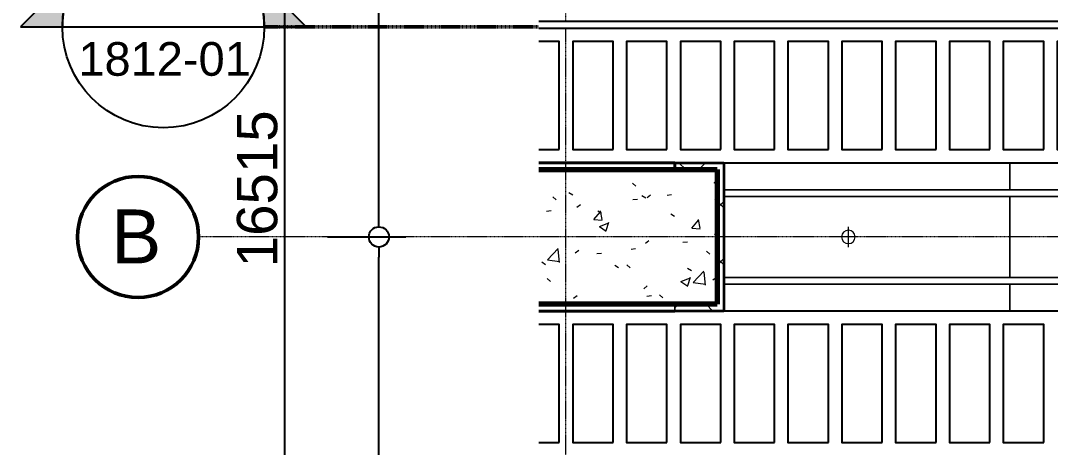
# Model space of a CAD drawing. Header units: millimetres. Extents: x -794334 to -714814, y -17806 to 22403.
# Drawn here: x -794334 to -786681, y 2016 to 5186 of the extents above; entities that cross this region are included whole.
import ezdxf
from ezdxf.xclip import XClip

# ---------------------------------------------------------------- set-up
doc = ezdxf.new("R2010")
doc.units = ezdxf.units.MM
doc.header["$XCLIPFRAME"] = 0
doc.linetypes.add('DPA_Grid _ Level 100', pattern=[10, 5.5, -1.6, 1.3, -1.6])
for name, color, linetype in [('000 - WIPEOUT', 250, 'Continuous'), ('A04_TUBE SERIES', 2, 'Continuous'), ('A11_ALU.SOLID SHEET', 2, 'Continuous')]:
    doc.layers.add(name, color=color, linetype=linetype)
for name, color, linetype, lineweight in [('A-ANNO-DIMS', 1, 'Continuous', 9), ('A-COLS', 5, 'Continuous', 70), ('A-COLS-E', 1, 'Continuous', 35), ('A-DETL-GENF', 2, 'Continuous', 9), ('A-GLAZ-CURT', 2, 'Continuous', 9), ('A-WALL', 5, 'Continuous', 35), ('A-WALL-FNSH', 2, 'Continuous', 35), ('A-WALL-PATT', 1, 'Continuous', 35), ('E-LITE-EQPM', 2, 'Continuous', 9), ('G-ANNO-SECL', 3, 'Continuous', 9), ('S-GRID', 251, 'Continuous', 9), ('S-GRID-IDEN', 3, 'Continuous', 50), ('WALL-E', 2, 'Continuous', 35)]:
    doc.layers.add(name, color=color, linetype=linetype, lineweight=lineweight)
doc.styles.add('Arial', font='arial.ttf', dxfattribs={"height": 400})
doc.styles.add('Arial_1', font='arial.ttf', dxfattribs={"height": 250})
doc.styles.add('Arial_2', font='arial.ttf', dxfattribs={"height": 300})
doc.dimstyles.new('DPA-DIM-3_0_C-C', dxfattribs={"dimscale": 304.8, "dimtxt": 306.07782, "dimasz": 0.492126, "dimexe": 0.656168, "dimexo": 0.0625, "dimgap": 0.164042, "dimtad": 1, "dimdec": 0, "dimzin": 0, "dimdsep": 46, "dimtxsty": 'Arial_2', "dimblk1": 'DOTBLANK', "dimblk2": 'DOTBLANK', "dimsah": 1, "dimcen": 0.09, "dimdle": 0.656168, "dimadec": 8, "dimazin": 0, "dimtfac": 1, "dimtdec": 4, "dimtix": 1, "dimtmove": 0, "dimatfit": 3, "dimfxl": 1.312336, "dimfxlon": 1, "dimtvp": 1, "dimtolj": 1, "dimtzin": 0, "dimarcsym": 2})
pattern_1 = [(45, (0, 0), (-212.13203, 212.13203), []), (135, (0, 0), (-212.13203, -212.13203), [])]

# ---------------------------------------------------------------- blocks, each defined once
blk = doc.blocks.new('Section - Section Head-531884-4252-01 ENLARGED CONCOURSE LEVEL - REFLECTED CEILING PLAN - SHEET 3')
at = {"layer": 'G-ANNO-SECL'}
h = blk.add_hatch(color=256, dxfattribs=at)
edge = h.paths.add_edge_path()
edge.add_line((-12.803, 5.303), (-7.5, 10.607))
edge.add_line((-7.5, 10.607), (-2.197, 5.303))
edge.add_arc((-7.5, 0), 7.5, 45, 135)
h = blk.add_hatch(color=256, dxfattribs=at)
edge = h.paths.add_edge_path()
edge.add_arc((-7.5, 0), 7.5, 0, 45)
edge.add_line((-2.197, 5.303), (3.107, 0))
edge.add_line((3.107, 0), (0, 0))
edge = h.paths.add_edge_path()
edge.add_line((-15, 0), (-18.107, 0))
edge.add_line((-18.107, 0), (-12.803, 5.303))
edge.add_arc((-7.5, 0), 7.5, 135, 180)
at = {"layer": 'G-ANNO-SECL', "lineweight": 25}
for p, q in [((-7.5, 10.607), (-18.107, 0)), ((-7.5, 10.607), (-12.803, 5.303)), ((3.107, 0), (-7.5, 10.607)), ((-2.197, 5.303), (-7.5, 10.607)), ((-12.803, 5.303), (-18.107, 0)), ((3.107, 0), (-2.197, 5.303)), ((-18.107, 0), (-15, 0)), ((-18.107, 0), (-15, 0)), ((0, 0), (3.107, 0)), ((0, 0), (3.107, 0))]:
    blk.add_line(p, q, dxfattribs=at)
blk.add_circle((-7.5, 0), 7.5, dxfattribs=at)
for start, end in [(45, 135), (135, 180), (0, 45)]:
    blk.add_arc((-7.5, 0), 7.5, start, end, dxfattribs=at)
blk = doc.blocks.new('Grid - 100 Scale-2291345-4252-01 ENLARGED CONCOURSE LEVEL - REFLECTED CEILING PLAN - SHEET 3')
at = {"layer": 'S-GRID-IDEN'}
blk.add_circle((0, 0), 4.5, dxfattribs=at)
blk = doc.blocks.new('_DotBlank')
at = {"color": 0, "linetype": 'ByBlock', "lineweight": -2}
blk.add_line((-0.5, 0), (-1, 0), dxfattribs=at)
blk.add_circle((0, 0), 0.5, dxfattribs=at)
blk = doc.blocks.new('*D811')
at = {"layer": 'A-ANNO-DIMS', "color": 0, "lineweight": -2, "transparency": 16777216}
for p, q in [((-13869.7, 8615), (-13288.8, 8615)), ((-13488.8, -7750), (-13488.8, 8465)), ((-13869.7, -7900), (-13288.8, -7900))]:
    blk.add_line(p, q, dxfattribs=at)
at = {"layer": 'Defpoints', "color": 0, "transparency": 16777216}
for p in [(-13888.8, 8615), (-13488.8, 8615), (-13888.8, -7900)]:
    blk.add_point(p, dxfattribs=at)
at = {"layer": 'A-ANNO-DIMS', "color": 0, "lineweight": -2, "transparency": 16777216, "xscale": 150, "yscale": 150, "zscale": 150}
for p, rotation in [((-13488.8, 8615), 90), ((-13488.8, -7900), 270)]:
    blk.add_blockref('_DotBlank', p, dxfattribs=dict(at, rotation=rotation))
at = {"layer": 'A-ANNO-DIMS', "color": 0, "transparency": 16777216, "insert": (-13691.9, 357.5), "char_height": 300, "width": 1384.414, "attachment_point": 5, "rotation": 90, "style": 'Arial_2'}
blk.add_mtext('\\A1;16515', dxfattribs=at)
blk = doc.blocks.new('*D813')
at = {"layer": 'A-ANNO-DIMS', "color": 0, "lineweight": -2, "transparency": 16777216}
for p, q in [((-13169.7, 0), (-12588.8, 0)), ((-12788.8, -7750), (-12788.8, -150)), ((-13169.7, -7900), (-12588.8, -7900))]:
    blk.add_line(p, q, dxfattribs=at)
at = {"layer": 'Defpoints', "color": 0, "transparency": 16777216}
for p in [(-13188.8, 0), (-12788.8, 0), (-13188.8, -7900)]:
    blk.add_point(p, dxfattribs=at)
at = {"layer": 'A-ANNO-DIMS', "color": 0, "lineweight": -2, "transparency": 16777216, "xscale": 150, "yscale": 150, "zscale": 150}
for p, rotation in [((-12788.8, 0), 90), ((-12788.8, -7900), 270)]:
    blk.add_blockref('_DotBlank', p, dxfattribs=dict(at, rotation=rotation))
at = {"layer": 'A-ANNO-DIMS', "color": 0, "transparency": 16777216, "insert": (-12991.9, -3950), "char_height": 300, "width": 1107.531, "attachment_point": 5, "rotation": 90, "style": 'Arial_2'}
blk.add_mtext('\\A1;7900', dxfattribs=at)
blk = doc.blocks.new('*D814')
at = {"layer": 'A-ANNO-DIMS', "color": 0, "lineweight": -2, "transparency": 16777216}
for p, q in [((-13169.7, 8615), (-12588.8, 8615)), ((-12788.8, 150), (-12788.8, 8465)), ((-13169.7, 0), (-12588.8, 0))]:
    blk.add_line(p, q, dxfattribs=at)
at = {"layer": 'Defpoints', "color": 0, "transparency": 16777216}
for p in [(-13188.8, 8615), (-12788.8, 8615), (-13188.8, 0)]:
    blk.add_point(p, dxfattribs=at)
at = {"layer": 'A-ANNO-DIMS', "color": 0, "lineweight": -2, "transparency": 16777216, "xscale": 150, "yscale": 150, "zscale": 150}
for p, rotation in [((-12788.8, 8615), 90), ((-12788.8, 0), 270)]:
    blk.add_blockref('_DotBlank', p, dxfattribs=dict(at, rotation=rotation))
at = {"layer": 'A-ANNO-DIMS', "color": 0, "transparency": 16777216, "insert": (-12991.9, 4307.5), "char_height": 300, "width": 1107.531, "attachment_point": 5, "rotation": 90, "style": 'Arial_2'}
blk.add_mtext('\\A1;8615', dxfattribs=at)
blk = doc.blocks.new('System Panel - DPA-AR_Metal Ceiling Rectangular Panel-13139266-4252-01 ENLARGED CONCOURSE LEVEL - REFLECTED CEILING PLAN - SHEET 3')
at = {"layer": 'A-GLAZ-CURT'}
for p, q in [((-786982.4, 4129), (-789107.4, 4129)), ((-789107.4, 4129), (-789107.4, 3929)), ((-789107.4, 3929), (-789107.4, 4129)), ((-789107.4, 4129), (-786982.4, 4129)), ((-786982.4, 3929), (-786982.4, 4129)), ((-786982.4, 4129), (-786982.4, 3929)), ((-789107.4, 3929), (-786982.4, 3929)), ((-786982.4, 3929), (-789107.4, 3929))]:
    blk.add_line(p, q, dxfattribs=at)
blk = doc.blocks.new('System Panel - DPA-AR_Metal Ceiling Rectangular Panel-V24-4252-01 ENLARGED CONCOURSE LEVEL - REFLECTED CEILING PLAN - SHEET 3')
at = {"layer": 'A-GLAZ-CURT'}
for p, q in [((-784592.4, 4129), (-786982.4, 4129)), ((-786982.4, 4129), (-786982.4, 3929)), ((-786982.4, 3929), (-786982.4, 4129)), ((-786982.4, 4129), (-784592.4, 4129)), ((-786982.4, 3929), (-784592.4, 3929)), ((-784592.4, 3929), (-786982.4, 3929))]:
    blk.add_line(p, q, dxfattribs=at)
blk = doc.blocks.new('System Panel - DPA-AR_Metal Ceiling Rectangular Panel-13139320-4252-01 ENLARGED CONCOURSE LEVEL - REFLECTED CEILING PLAN - SHEET 3')
at = {"layer": 'A-GLAZ-CURT'}
for p, q in [((-786982.4, 3879), (-789107.4, 3879)), ((-789107.4, 3879), (-789107.4, 3279)), ((-789107.4, 3279), (-789107.4, 3879)), ((-789107.4, 3879), (-786982.4, 3879)), ((-786982.4, 3279), (-786982.4, 3879)), ((-786982.4, 3879), (-786982.4, 3279)), ((-789107.4, 3279), (-786982.4, 3279)), ((-786982.4, 3279), (-789107.4, 3279))]:
    blk.add_line(p, q, dxfattribs=at)
blk = doc.blocks.new('System Panel - DPA-AR_Metal Ceiling Rectangular Panel-13139299-4252-01 ENLARGED CONCOURSE LEVEL - REFLECTED CEILING PLAN - SHEET 3')
at = {"layer": 'A-GLAZ-CURT'}
for p, q in [((-784592.4, 3879), (-786982.4, 3879)), ((-786982.4, 3879), (-786982.4, 3279)), ((-786982.4, 3279), (-786982.4, 3879)), ((-786982.4, 3879), (-784592.4, 3879)), ((-786982.4, 3279), (-784592.4, 3279)), ((-784592.4, 3279), (-786982.4, 3279))]:
    blk.add_line(p, q, dxfattribs=at)
blk = doc.blocks.new('*U1029')
at = {"layer": 'A-GLAZ-CURT'}
for name, p in [('System Panel - DPA-AR_Metal Ceiling Rectangular Panel-13139266-4252-01 ENLARGED CONCOURSE LEVEL - REFLECTED CEILING PLAN - SHEET 3', (778882.4, -3579)), ('System Panel - DPA-AR_Metal Ceiling Rectangular Panel-V24-4252-01 ENLARGED CONCOURSE LEVEL - REFLECTED CEILING PLAN - SHEET 3', (778882.4, -3579)), ('System Panel - DPA-AR_Metal Ceiling Rectangular Panel-13139320-4252-01 ENLARGED CONCOURSE LEVEL - REFLECTED CEILING PLAN - SHEET 3', (778882.4, -3579)), ('System Panel - DPA-AR_Metal Ceiling Rectangular Panel-13139299-4252-01 ENLARGED CONCOURSE LEVEL - REFLECTED CEILING PLAN - SHEET 3', (778882.4, -3579)), ('System Panel - DPA-AR_Metal Ceiling Rectangular Panel-13139266-4252-01 ENLARGED CONCOURSE LEVEL - REFLECTED CEILING PLAN - SHEET 3', (778882.4, -4479)), ('System Panel - DPA-AR_Metal Ceiling Rectangular Panel-V24-4252-01 ENLARGED CONCOURSE LEVEL - REFLECTED CEILING PLAN - SHEET 3', (778882.4, -4479))]:
    blk.add_blockref(name, p, dxfattribs=at)
blk = doc.blocks.new('*U1240')
at = {"color": 3}
for points in [[(-437.5, -14650), (437.5, -14650), (437.5, -14950), (-437.5, -14950)], [(-437.5, -15050), (437.5, -15050), (437.5, -15350), (-437.5, -15350)], [(-437.5, -15450), (437.5, -15450), (437.5, -15750), (-437.5, -15750)], [(-437.5, -15850), (437.5, -15850), (437.5, -16150), (-437.5, -16150)], [(-437.5, -16250), (437.5, -16250), (437.5, -16550), (-437.5, -16550)], [(-437.5, -16650), (437.5, -16650), (437.5, -16950), (-437.5, -16950)], [(-437.5, -17050), (437.5, -17050), (437.5, -17350), (-437.5, -17350)], [(-437.5, -17450), (437.5, -17450), (437.5, -17750), (-437.5, -17750)], [(-437.5, -17850), (437.5, -17850), (437.5, -18150), (-437.5, -18150)], [(-437.5, -18250), (437.5, -18250), (437.5, -18550), (-437.5, -18550)]]:
    blk.add_wipeout(points, dxfattribs=at).dxf.layer = '000 - WIPEOUT'
at = {"layer": 'A11_ALU.SOLID SHEET', "color": 0, "linetype": 'ByBlock'}
for points in [[(-437.5, -14950), (437.5, -14950), (437.5, -14650), (-437.5, -14650)], [(-437.5, -15350), (437.5, -15350), (437.5, -15050), (-437.5, -15050)], [(-437.5, -15750), (437.5, -15750), (437.5, -15450), (-437.5, -15450)], [(-437.5, -16150), (437.5, -16150), (437.5, -15850), (-437.5, -15850)], [(-437.5, -16550), (437.5, -16550), (437.5, -16250), (-437.5, -16250)], [(-437.5, -16950), (437.5, -16950), (437.5, -16650), (-437.5, -16650)], [(-437.5, -17350), (437.5, -17350), (437.5, -17050), (-437.5, -17050)], [(-437.5, -17750), (437.5, -17750), (437.5, -17450), (-437.5, -17450)], [(-437.5, -18150), (437.5, -18150), (437.5, -17850), (-437.5, -17850)], [(-437.5, -18550), (437.5, -18550), (437.5, -18250), (-437.5, -18250)]]:
    blk.add_lwpolyline(points, close=True, dxfattribs=at)
blk = doc.blocks.new('*U1351')
at = {"color": 3}
for points in [[(-400, 3150), (400, 3150), (400, 2850), (-400, 2850)], [(-400, 2750), (400, 2750), (400, 2450), (-400, 2450)], [(-400, 2350), (400, 2350), (400, 2050), (-400, 2050)], [(-400, 1950), (400, 1950), (400, 1650), (-400, 1650)], [(-400, 1550), (400, 1550), (400, 1250), (-400, 1250)], [(-400, 1150), (400, 1150), (400, 850), (-400, 850)], [(-400, 750), (400, 750), (400, 450), (-400, 450)], [(-400, 350), (400, 350), (400, 50), (-400, 50)], [(-400, -50), (400, -50), (400, -350), (-400, -350)], [(-400, -450), (400, -450), (400, -750), (-400, -750)], [(-400, -850), (400, -850), (400, -1150), (-400, -1150)], [(-400, -1250), (400, -1250), (400, -1550), (-400, -1550)], [(-400, -1650), (400, -1650), (400, -1950), (-400, -1950)], [(-400, -2050), (400, -2050), (400, -2350), (-400, -2350)], [(-400, -2450), (400, -2450), (400, -2750), (-400, -2750)], [(-400, -2850), (400, -2850), (400, -3150), (-400, -3150)]]:
    blk.add_wipeout(points, dxfattribs=at).dxf.layer = '000 - WIPEOUT'
at = {"layer": 'A11_ALU.SOLID SHEET', "color": 0, "linetype": 'ByBlock'}
for points in [[(-400, 2850), (400, 2850), (400, 3150), (-400, 3150)], [(-400, 2450), (400, 2450), (400, 2750), (-400, 2750)], [(-400, 2050), (400, 2050), (400, 2350), (-400, 2350)], [(-400, 1650), (400, 1650), (400, 1950), (-400, 1950)], [(-400, 1250), (400, 1250), (400, 1550), (-400, 1550)], [(-400, 850), (400, 850), (400, 1150), (-400, 1150)], [(-400, 450), (400, 450), (400, 750), (-400, 750)], [(-400, 50), (400, 50), (400, 350), (-400, 350)], [(-400, -350), (400, -350), (400, -50), (-400, -50)], [(-400, -750), (400, -750), (400, -450), (-400, -450)], [(-400, -1150), (400, -1150), (400, -850), (-400, -850)], [(-400, -1550), (400, -1550), (400, -1250), (-400, -1250)], [(-400, -1950), (400, -1950), (400, -1650), (-400, -1650)], [(-400, -2350), (400, -2350), (400, -2050), (-400, -2050)], [(-400, -2750), (400, -2750), (400, -2450), (-400, -2450)], [(-400, -3150), (400, -3150), (400, -2850), (-400, -2850)]]:
    blk.add_lwpolyline(points, close=True, dxfattribs=at)
blk = doc.blocks.new('*U1630')
for points in [[(-4139.5, 6315), (-75674.9, 6315), (-75674.9, 550), (-4139.5, 550)], [(22690, -750), (19166.4, -750), (19116.4, -700), (18966.4, -550), (-101025.4, -550), (-101025.4, -6705), (-96300, -6705), (-96300, -7350), (-94497.6, -7350), (17250, -7350), (17250, -6850), (18300, -6850), (22690, -6850)]]:
    blk.add_lwpolyline(points, close=True)
at = {"layer": 'A11_ALU.SOLID SHEET', "color": 0, "linetype": 'ByBlock', "rotation": 90}
for name, p in [('*U1351', (-43200, 1050.5)), ('*U1240', (-60600, -1088))]:
    blk.add_blockref(name, p, dxfattribs=at)
blk = doc.blocks.new('*U1525')
blk.add_wipeout([(-25, 25), (25, -25), (25, 13600), (-25, 13550)]).dxf.layer = '000 - WIPEOUT'
at = {"layer": 'A04_TUBE SERIES', "color": 0}
blk.add_lwpolyline([(-25, 25), (25, -25), (25, 13600), (-25, 13550)], close=True, dxfattribs=at)
blk.add_attdef('EXTR.OVL-LENGTH_', (-25, -59.1), '', height=5)
blk = doc.blocks.new('A$Cb9d11952')
at = {"layer": 'A04_TUBE SERIES', "color": 2, "rotation": 270}
blk.add_blockref('*U1525', (-6787.5, 25), dxfattribs=at)
blk = doc.blocks.new('*U1629')
at = {"layer": 'A11_ALU.SOLID SHEET'}
blk.add_blockref('A$Cb9d11952', (-39900, 1550.5), dxfattribs=at)
blk = doc.blocks.new('LGF_DL_SAA_LowPower_DL1a - LGF_DL_SAA_LowPower_DL1a-8832329-4150-01 CONCOURSE LEVEL - REFLECTED CEILING PLAN')
at = {"layer": 'A-DETL-GENF'}
for p, q in [((72.5, 0), (-72.5, 0)), ((0, 75), (0, -75))]:
    blk.add_line(p, q, dxfattribs=at)
blk.add_circle((0, 0), 50, dxfattribs=at)
blk = doc.blocks.new('C-1-PP19-AR-4150-01-B_20250901-115810_EXDOWNLIGHT')
at = {"layer": 'E-LITE-EQPM', "extrusion": (0, 0, -1), "rotation": 180}
blk.add_blockref('LGF_DL_SAA_LowPower_DL1a - LGF_DL_SAA_LowPower_DL1a-8832329-4150-01 CONCOURSE LEVEL - REFLECTED CEILING PLAN', (43500, 0.2), dxfattribs=at)
blk = doc.blocks.new('*U804')
at = {"layer": 'S-GRID', "linetype": 'DPA_Grid _ Level 100'}
for p, q in [((-11400, -21385.5), (-11400, 16671.4)), ((57942.9, 0), (-14128.9, 0))]:
    blk.add_line(p, q, dxfattribs=at)
at = {"layer": 'S-GRID-IDEN', "xscale": 99.99999999999993, "yscale": 99.99999999999993, "zscale": 99.99999999999993, "rotation": 89.9999999999998}
blk.add_blockref('Grid - 100 Scale-2291345-4252-01 ENLARGED CONCOURSE LEVEL - REFLECTED CEILING PLAN - SHEET 3', (-14578.9, 0), dxfattribs=at)
at = {"layer": 'S-GRID-IDEN', "lineweight": 9, "insert": (-14778.6, 203.9), "char_height": 400, "width": 456.962, "attachment_point": 1, "style": 'Arial'}
blk.add_mtext('B', dxfattribs=at)
at = {"layer": 'A-ANNO-DIMS'}
for base, p1, p2, override, picture, middle in [((-13488.8, 8615), (-13888.8, -7900), (-13888.8, 8615), {"dimpost": '<>', "dimfxl": 16515.002991}, '*D811', (-13691.9, 357.5)), ((-12788.8, 8615), (-13188.8, 0), (-13188.8, 8615), {"dimpost": '<>', "dimfxl": 8614.999996}, '*D814', (-12991.9, 4307.5)), ((-12788.8, 0), (-13188.8, -7900), (-13188.8, 0), {"dimpost": '<>', "dimfxl": 7900.002995}, '*D813', (-12991.9, -3950))]:
    dim = blk.add_linear_dim(base=base, p1=p1, p2=p2, angle=90, dimstyle='DPA-DIM-3_0_C-C', override=override, dxfattribs=at)
    dim.commit()
    dim.dimension.update_dxf_attribs({"geometry": picture, "text_midpoint": middle})

msp = doc.modelspace()

# ---------------------------------------------------------------- linework, layer by layer
at = {"layer": 'G-ANNO-SECL', "lineweight": 25}
msp.add_line((-794023.2, 5139.9), (-792523.2, 5139.9), dxfattribs=at)

# ---------------------------------------------------------------- block references
at = {"layer": 'A11_ALU.SOLID SHEET'}
ref = msp.add_blockref('*U1630', (-744681.2, 3579), dxfattribs=at)
XClip(ref).set_block_clipping_path([(-45802.4668593339, -9620.0029952967), (23702.8690583039, 10334.9999958097)])
at = {"layer": 'G-ANNO-SECL', "lineweight": 25, "xscale": 99.99999999999993, "yscale": 99.99999999999993, "zscale": 99.99999999999993}
msp.add_blockref('Section - Section Head-531884-4252-01 ENLARGED CONCOURSE LEVEL - REFLECTED CEILING PLAN - SHEET 3', (-792523.2, 5139.9), dxfattribs=at)

# ---------------------------------------------------------------- texts
at = {"layer": 'G-ANNO-SECL', "lineweight": 25, "insert": (-793904.6, 5026.1), "char_height": 250, "width": 1539.24, "attachment_point": 1, "style": 'Arial_1'}
msp.add_mtext('1812-01', dxfattribs=at)

# ---------------------------------------------------------------- next in the draw order: hatches: boundary and pattern name
at = {"layer": 'A-COLS-E', "lineweight": 9}
h = msp.add_hatch(dxfattribs=at)
h.set_pattern_fill('FP_1', color=256, style=0, pattern_type=2)
h.set_pattern_definition([(50, (0, 0), (728.7365, -63.7558), [76.2, -838.2]), (355, (0, 0), (-140.9716, 764.2276), [60.96, -670.56]), (100.451, (60.7, -5.3), (587.77, 700.46675), [64.76, -712.36]), (46.184, (0, 203.2), (1084.3162, -168.171), [114.3, -1257.3]), (96.636, (90.4, 189.2), (949.6099, 989.7098), [97.14, -1068.54]), (351.184, (0, 203.2), (949.6206, 989.7012), [91.44, -1005.84]), (21, (101.6, 152.4), (606.45787, -409.06057), [76.2, -838.2]), (326, (101.6, 152.4), (247.20834, 736.7529), [60.96, -670.56]), (71.451, (152.14, 118.3), (853.66825, 327.6855), [64.76, -712.36]), (37.5, (0, 0), (12.35469, 338.22012), [33.528, -628.904, 33.528, -647.192, -673.1]), (37.5, (0, 0), (12.35469, 338.22012), [-1343.152, 33.528, -639.572]), (7.5, (0, 0), (267.27887, 400.72213), [33.528, -354.584, 33.528, -613.664, -256.54]), (7.5, (0, 0), (267.27887, 400.72213), [-1035.304, 33.528, -223.012]), (327.5, (-226.57, 0), (542.36333, -22.91534), [33.528, -220.472, 33.528, -758.952, -1051.56]), (327.5, (-226.57, 0), (542.36333, -22.91534), [-1046.48, 33.528, -1018.032]), (317.5, (-328.17, 0), (592.51696, 101.7071), [33.528, -296.672, 33.528, -492.76, -746.76]), (317.5, (-328.17, 0), (592.51696, 101.7071), [-856.488, 33.528, -713.232])])
h.paths.add_polyline_path([(-789157.4, 3079), (-789157.4, 4079), (-790483.7, 4079), (-790483.7, 3079)])
at = {"layer": 'A-WALL-PATT', "lineweight": 9}
h = msp.add_hatch(dxfattribs=at)
h.set_pattern_fill('FP_5', color=256, style=0, pattern_type=2)
h.set_pattern_definition(pattern_1)
h.paths.add_polyline_path([(-789472.4, 4079), (-789157.4, 4079), (-789157.4, 4129), (-789472.4, 4129)])
h = msp.add_hatch(dxfattribs=at)
h.set_pattern_fill('FP_5', color=256, style=0, pattern_type=2)
h.set_pattern_definition(pattern_1)
h.paths.add_polyline_path([(-789157.4, 3079), (-789107.4, 3079), (-789107.4, 4129), (-789157.4, 4129), (-789157.4, 3755.8)])
h = msp.add_hatch(dxfattribs=at)
h.set_pattern_fill('FP_5', color=256, style=0, pattern_type=2)
h.set_pattern_definition(pattern_1)
h.paths.add_polyline_path([(-789107.4, 3029), (-789107.4, 3079), (-789472.4, 3079), (-789472.4, 3029)])

# ---------------------------------------------------------------- next in the draw order: linework, layer by layer
at = {"layer": 'A-COLS'}
for p, q in [((-790483.7, 4079), (-789157.4, 4079)), ((-789157.4, 4079), (-789157.4, 3079)), ((-789157.4, 3079), (-790483.7, 3079))]:
    msp.add_line(p, q, dxfattribs=at)
at = {"layer": 'A-WALL', "lineweight": 9}
for p, q in [((-789472.4, 3029), (-789472.4, 3079)), ((-789472.4, 3079), (-789472.4, 3029))]:
    msp.add_line(p, q, dxfattribs=at)
at = {"layer": 'A-WALL-FNSH', "color": 250}
for p, q in [((-790483.7, 4129), (-789472.4, 4129)), ((-789472.4, 4079), (-790483.7, 4079)), ((-789472.4, 4129), (-789157.4, 4129)), ((-789472.4, 4079), (-789472.4, 4129)), ((-789472.4, 4129), (-789472.4, 4079)), ((-789157.4, 4079), (-789472.4, 4079)), ((-789157.4, 4129), (-789107.4, 4129)), ((-789157.4, 3079), (-789157.4, 4079)), ((-789107.4, 4129), (-789107.4, 3079)), ((-790483.7, 3079), (-789472.4, 3079)), ((-789472.4, 3079), (-789157.4, 3079)), ((-789107.4, 3079), (-789107.4, 3029)), ((-789472.4, 3029), (-790483.7, 3029)), ((-789107.4, 3029), (-789472.4, 3029))]:
    msp.add_line(p, q, dxfattribs=at)
at = {"layer": 'G-ANNO-SECL', "linetype": 'DPA_Grid _ Level 100', "lineweight": 50}
msp.add_line((-792523.2, 5139.9), (-718679.1, 5139.9), dxfattribs=at)
at = {"layer": 'WALL-E'}
for p, q in [((-789472.4, 4129), (-790483.7, 4129)), ((-790483.7, 4079), (-789472.4, 4079)), ((-789472.4, 4079), (-789472.4, 4129)), ((-789472.4, 3079), (-790483.7, 3079)), ((-790483.7, 3029), (-789472.4, 3029))]:
    msp.add_line(p, q, dxfattribs=at)

# ---------------------------------------------------------------- next in the draw order: block references
for name in ['*U804', '*U1029']:
    msp.add_blockref(name, (-778882.4, 3579))

# ---------------------------------------------------------------- next in the draw order: block references
ref = msp.add_blockref('*U1629', (-744681.2, 3579))
XClip(ref).set_block_clipping_path([(-45802.4668593339, -9620.0029952967), (23702.8690583039, 10334.9999958097)])

# ---------------------------------------------------------------- next in the draw order: block references
ref = msp.add_blockref('C-1-PP19-AR-4150-01-B_20250901-115810_EXDOWNLIGHT', (-744682.4, 3579))
XClip(ref).set_block_clipping_path([(-45801.3280238605, -9620.0029952967), (23704.0078937773, 10334.9999958097)])

doc.saveas('drawing.dxf')
